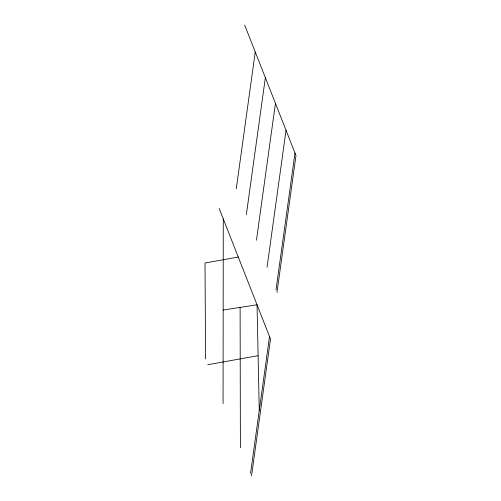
<?xml version="1.0" encoding="UTF-8"?>
<svg xmlns="http://www.w3.org/2000/svg" width="501" height="501" viewBox="0 0 501 501"><rect width="100%" height="100%" fill="white"/><g stroke="black" fill="none" stroke-linecap="round" stroke-linejoin="round"><path stroke-width="0.75" d="M223.064 403.574L223.277 218.912M236.259 188.89L255.253 51.998M246.354 214.572L265.355 77.68M256.456 240.255L275.45 103.363M267.046 267.202L286.046 130.304M250.525 473.426L269.519 336.528M275.988 289.935L294.983 153.043M251.515 475.95L270.515 339.058L219.2 208.541M276.978 292.459L295.972 155.567L244.663 25.05M238.276 257.051L205.028 262.994L205.548 359.017M207.783 364.709L258.109 355.691M223.17 310.038L257.044 304.79L259.255 410.488M240.111 307.414L240.392 447.65"/></g></svg>
